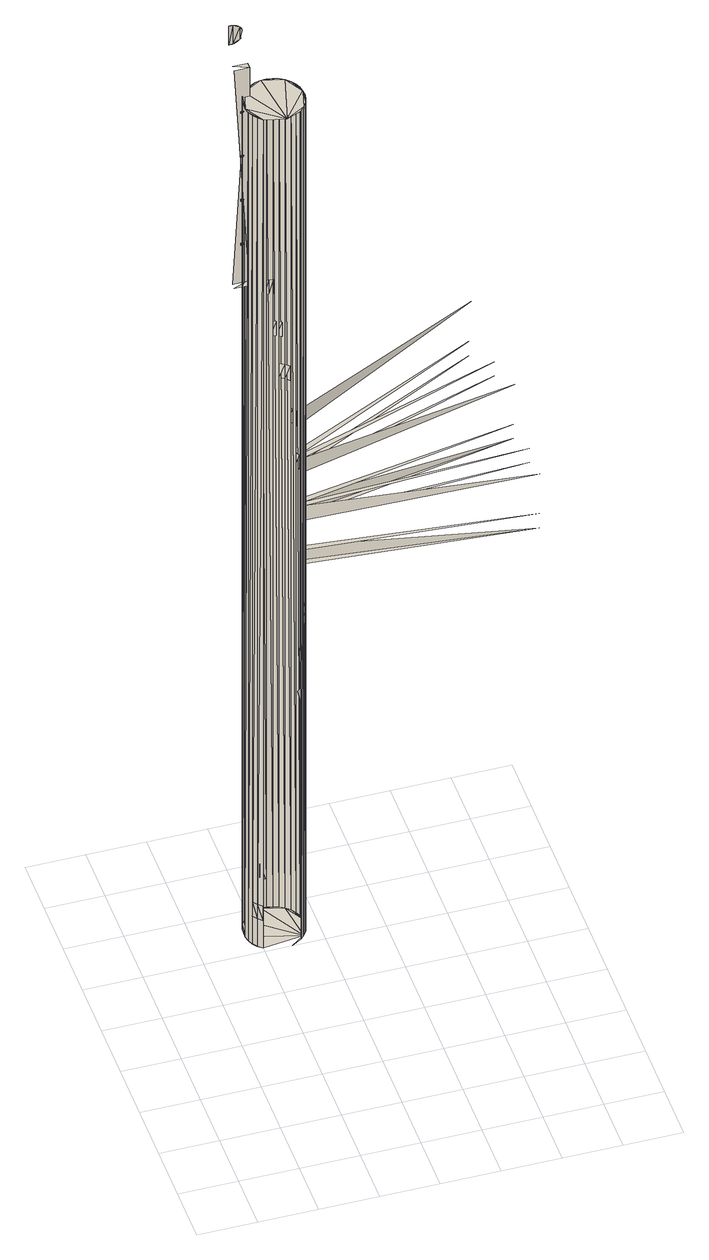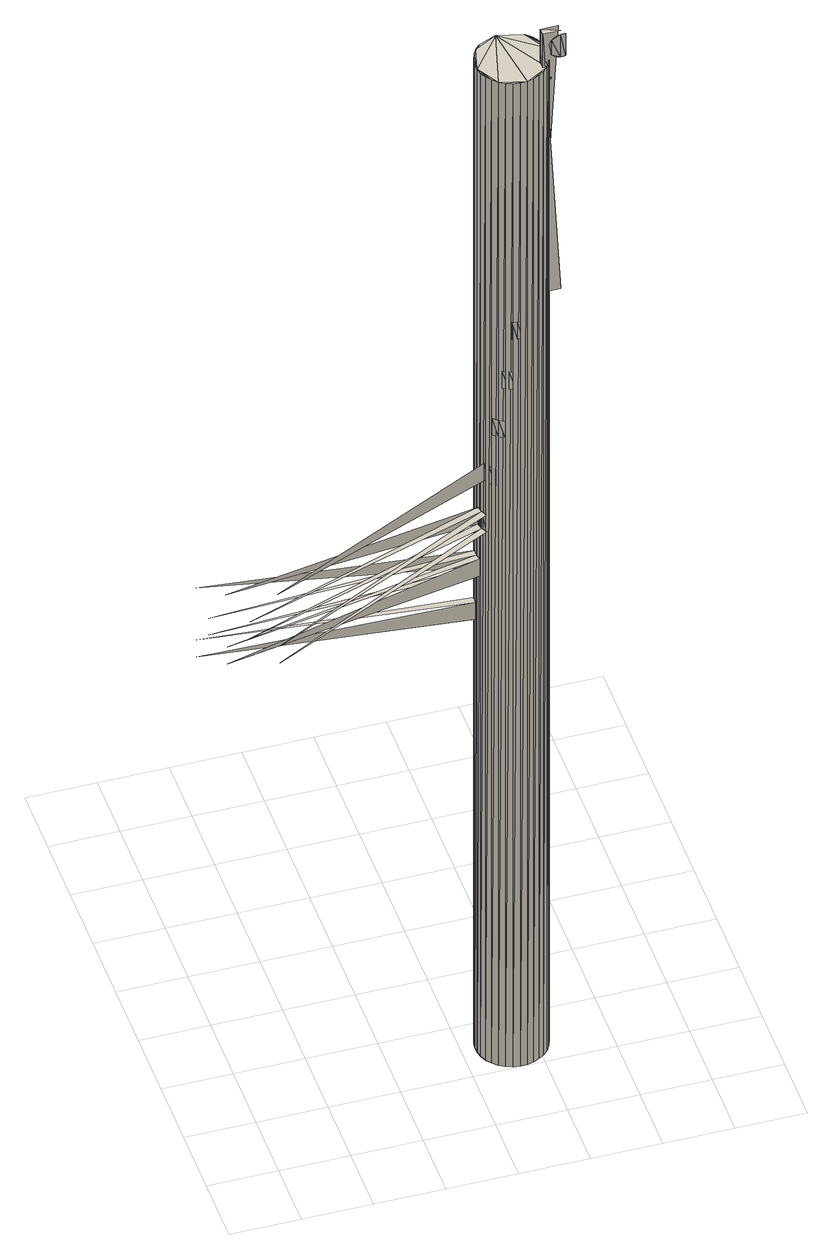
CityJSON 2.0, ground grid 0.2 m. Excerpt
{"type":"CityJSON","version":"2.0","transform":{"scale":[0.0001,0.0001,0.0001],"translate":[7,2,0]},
"CityObjects":{
"building1":{"type":"Building","attributes":{"info":{"id":14502,"type":"IfcStair","GlobalId":"38a9vdh9bF5Qg28GWyHhlr","OwnerHistory":"#12","Name":"Wendeltreppe","ObjectPlacement":"#502","Representation":"#14498","Tag":"79A67A01-C95B-4209-86-9A-74983B65305C"},"psets":{"Pset_StairCommon":{"HandicapAccessible":{"id":14532,"class":"IfcPropertySingleValue","value":false,"value_type":"IfcBoolean"},"IsExternal":{"id":14533,"class":"IfcPropertySingleValue","value":false,"value_type":"IfcBoolean"},"FireExit":{"id":14534,"class":"IfcPropertySingleValue","value":true,"value_type":"IfcBoolean"},"id":14535},"AC_Pset_Name":{"Name":{"id":14544,"class":"IfcPropertySingleValue","value":"Wendeltreppe","value_type":"IfcLabel"},"id":14545},"ArchiCADProperties":{"Komplette Element-ID":{"id":14551,"class":"IfcPropertySingleValue","value":"Wendeltreppe","value_type":"IfcLabel"},"Kompakte Element-ID":{"id":14552,"class":"IfcPropertySingleValue","value":"Wendeltreppe","value_type":"IfcLabel"},"Name des Sachmerkmal-Objekts":{"id":14553,"class":"IfcPropertySingleValue","value_type":"IfcLabel"},"Ursprungsgeschoss":{"id":14554,"class":"IfcPropertySingleValue","value":"Erdgeschoss","value_type":"IfcLabel"},"Raumname":{"id":14555,"class":"IfcPropertySingleValue","value":"Wohnen","value_type":"IfcLabel"},"Raumnummer":{"id":14556,"class":"IfcPropertySingleValue","value":"5","value_type":"IfcLabel"},"Ebene":{"id":14557,"class":"IfcPropertySingleValue","value":"Treppen","value_type":"IfcLabel"},"Typ":{"id":14558,"class":"IfcPropertySingleValue","value":"Treppen","value_type":"IfcLabel"},"Geschützt":{"id":14559,"class":"IfcPropertySingleValue","value":false,"value_type":"IfcBoolean"},"Bibliothekselement-Name":{"id":14560,"class":"IfcPropertySingleValue","value":"Treppe_FZK-Haus","value_type":"IfcLabel"},"Baustoff / Mehrschichtiger Aufbau / Profil / Schraffur":{"id":14561,"class":"IfcPropertySingleValue","value":"Holz","value_type":"IfcLabel"},"Etikettentext":{"id":14562,"class":"IfcPropertySingleValue","value_type":"IfcLabel"},"Eindeutige ID":{"id":14563,"class":"IfcPropertySingleValue","value_type":"IfcLabel"},"Verknüpfte Änderungen":{"id":14564,"class":"IfcPropertySingleValue","value_type":"IfcLabel"},"Tragende Funktion":{"id":14565,"class":"IfcPropertySingleValue","value":"Nicht definiert","value_type":"IfcLabel"},"Lage":{"id":14566,"class":"IfcPropertySingleValue","value":"Nicht definiert","value_type":"IfcLabel"},"Element-Klassifizierung":{"id":14567,"class":"IfcPropertySingleValue","value":"Treppe","value_type":"IfcLabel"},"Umbau-Status":{"id":14568,"class":"IfcPropertySingleValue","value":"Bestand","value_type":"IfcLabel"},"Anzeigen auf Umbau-Filter":{"id":14569,"class":"IfcPropertySingleValue","value":"Alle relevanten Filter","value_type":"IfcLabel"},"ARCHICAD IFC ID":{"id":14570,"class":"IfcPropertySingleValue","value":"38a9vdh9bF5Qg28GWyHhlr","value_type":"IfcLabel"},"Externe IFC ID":{"id":14571,"class":"IfcPropertySingleValue","value_type":"IfcLabel"},"Drehwinkel":{"id":14572,"class":"IfcPropertySingleValue","value":210,"value_type":"IfcPlaneAngleMeasure"},"Oberfläche":{"id":14573,"class":"IfcPropertySingleValue","value":"Allgemein","value_type":"IfcLabel"},"id":14574},"AC_Pset_Treppe_FZK-Haus":{"2D Hotspots in 3D zeigen":{"id":14602,"class":"IfcPropertySingleValue","value":true,"value_type":"IfcBoolean"},"Geschoßabhängig":{"id":14603,"class":"IfcPropertySingleValue","value":true,"value_type":"IfcBoolean"},"     Kein Bruch im Gesch. oberhalb":{"id":14604,"class":"IfcPropertySingleValue","value":true,"value_type":"IfcBoolean"},"     Strichlinien oberhalb Bruch":{"id":14605,"class":"IfcPropertySingleValue","value":true,"value_type":"IfcBoolean"},"     Linientyp unter Einsetzgeschoß":{"id":14606,"class":"IfcPropertySingleValue","value":4,"value_type":"IfcReal"},"Symbol maßstabunabhängig":{"id":14607,"class":"IfcPropertySingleValue","value":false,"value_type":"IfcBoolean"},"     Trittlinien":{"id":14608,"class":"IfcPropertySingleValue","value":false,"value_type":"IfcBoolean"},"     Pfeil":{"id":14609,"class":"IfcPropertySingleValue","value":false,"value_type":"IfcBoolean"},"     Detail":{"id":14610,"class":"IfcPropertySingleValue","value":false,"value_type":"IfcBoolean"},"Pfeil Auf/Ab":{"id":14611,"class":"IfcPropertySingleValue","value":false,"value_type":"IfcBoolean"},"Stift Kontur":{"id":14612,"class":"IfcPropertySingleValue","value_type":"IfcLabel"},"Schraffurtyp":{"id":14613,"class":"IfcPropertySingleValue","value":"Leer","value_type":"IfcLabel"},"Schraffur-Stift (gs_fill_pen)":{"id":14614,"class":"IfcPropertySingleValue","value_type":"IfcLabel"},"Schraffurhintergrund-Stift (gs_back_pen)":{"id":14615,"class":"IfcPropertySingleValue","value_type":"IfcLabel"},"2D-Detaillierungsgrad":{"id":14616,"class":"IfcPropertySingleValue","value":"Maßstababhängig","value_type":"IfcLabel"},"Einfache/mittelmässige Modifizierung bei (iScaleChangeSM)":{"id":14617,"class":"IfcPropertySingleValue","value":999,"value_type":"IfcReal"},"Einfache/mittelmässige Modifizierung bei (gs_ScaleChangeSM)":{"id":14618,"class":"IfcPropertySingleValue","value":100,"value_type":"IfcReal"},"Mittelmässige/detaillierte Modifizierung bei (iScaleChangeMD)":{"id":14619,"class":"IfcPropertySingleValue","value":999,"value_type":"IfcReal"},"Mittelmässige/detaillierte Modifizierung bei (gs_ScaleChangeMD)":{"id":14620,"class":"IfcPropertySingleValue","value":50,"value_type":"IfcReal"},"2D-Symbol Typ":{"id":14621,"class":"IfcPropertySingleValue","value":"Typ 11","value_type":"IfcLabel"},"Symbol Gruppentyp":{"id":14622,"class":"IfcPropertySingleValue","value":6,"value_type":"IfcReal"},"Stift sichtbar Struktur-Linie":{"id":14623,"class":"IfcPropertySingleValue","value_type":"IfcLabel"},"Stift unsichtbar Struktur-Linie":{"id":14624,"class":"IfcPropertySingleValue","value_type":"IfcLabel"},"Linientyp sichtbare Struktur":{"id":14625,"class":"IfcPropertySingleValue","value":1,"value_type":"IfcReal"},"Linientyp unsichtbare Struktur":{"id":14626,"class":"IfcPropertySingleValue","value":4,"value_type":"IfcReal"},"Typ Bruchsymbol":{"id":14627,"class":"IfcPropertySingleValue","value":"Gerade","value_type":"IfcLabel"},"Hintergrund Schraffur-Typ":{"id":14628,"class":"IfcPropertySingleValue","value":"Leer","value_type":"IfcLabel"},"Schraffur-Stift (gs_bgf_front_pen)":{"id":14629,"class":"IfcPropertySingleValue","value_type":"IfcLabel"},"Schraffurhintergrund-Stift (gs_bgf_back_pen)":{"id":14630,"class":"IfcPropertySingleValue","value":"Transparent","value_type":"IfcLabel"},"Schraffur über Bruchlinie":{"id":14631,"class":"IfcPropertySingleValue","value":false,"value_type":"IfcBoolean"},"Lauflinie zeigen":{"id":14632,"class":"IfcPropertySingleValue","value":true,"value_type":"IfcBoolean"},"Lauflinie über Bruch zeigen":{"id":14633,"class":"IfcPropertySingleValue","value":true,"value_type":"IfcBoolean"},"Stift Lauflinie":{"id":14634,"class":"IfcPropertySingleValue","value_type":"IfcLabel"},"Lauflinietyp (gs_walkline_type)":{"id":14635,"class":"IfcPropertySingleValue","value":1,"value_type":"IfcReal"},"Lauflinietyp über Bruchlinie":{"id":14636,"class":"IfcPropertySingleValue","value":4,"value_type":"IfcReal"},"Symbol Lauflinie-Startpunkt (gs_StartEndStyle)":{"id":14637,"class":"IfcPropertySingleValue","value":"Typ 1","value_type":"IfcLabel"},"Schraffur-Stift (0-Kein) (gs_StartEndFillPen)":{"id":14638,"class":"IfcPropertySingleValue","value":"Transparent","value_type":"IfcLabel"},"Pfeil":{"id":14639,"class":"IfcPropertySingleValue","value":"Typ 3","value_type":"IfcLabel"},"Schraffur-Stift (0-Kein) (gs_ArrowFillPen)":{"id":14640,"class":"IfcPropertySingleValue","value_type":"IfcLabel"},"Schraffur-Stift oben (0-Kein)":{"id":14641,"class":"IfcPropertySingleValue","value_type":"IfcLabel"},"Nummerierung zeigen (gs_show_numbering)":{"id":14642,"class":"IfcPropertySingleValue","value":true,"value_type":"IfcBoolean"},"Beginnt von...":{"id":14643,"class":"IfcPropertySingleValue","value":1,"value_type":"IfcReal"},"Schriftgröße (mm) (gs_numb_text_size)":{"id":14644,"class":"IfcPropertySingleValue","value":1,"value_type":"IfcReal"},"Schriftgröße (Punkt) (gs_numb_text_size_pt)":{"id":14645,"class":"IfcPropertySingleValue","value":2.83,"value_type":"IfcReal"},"Ausrichtung (gs_numb_orient)":{"id":14646,"class":"IfcPropertySingleValue","value":"Lesbar","value_type":"IfcLabel"},"Text-Stift (gs_numb_text_pen)":{"id":14647,"class":"IfcPropertySingleValue","value_type":"IfcLabel"},"Text umklappen":{"id":14648,"class":"IfcPropertySingleValue","value":"Kein","value_type":"IfcLabel"},"Unten-Text":{"id":14649,"class":"IfcPropertySingleValue","value":"Ab","value_type":"IfcLabel"},"Schriftgröße (mm) (gs_updown_text_size)":{"id":14650,"class":"IfcPropertySingleValue","value":1,"value_type":"IfcReal"},"Schriftgröße (Punkt) (gs_updown_text_size_pt)":{"id":14651,"class":"IfcPropertySingleValue","value":2.83,"value_type":"IfcReal"},"Ausrichtung (gs_updown_orient)":{"id":14652,"class":"IfcPropertySingleValue","value":"Parallel mit Lauflinie","value_type":"IfcLabel"},"Text-Stift (gs_updown_text_pen)":{"id":14653,"class":"IfcPropertySingleValue","value_type":"IfcLabel"},"Text (gs_riserun_text)":{"id":14654,"class":"IfcPropertySingleValue","value":true,"value_type":"IfcBoolean"},"Format":{"id":14655,"class":"IfcPropertySingleValue","value":"Anzahl x Auftritt x Steigung","value_type":"IfcLabel"},"Eigener Text":{"id":14656,"class":"IfcPropertySingleValue","value":"Anwendertext","value_type":"IfcLabel"},"Steigung Text":{"id":14657,"class":"IfcPropertySingleValue","value":"STG","value_type":"IfcLabel"},"Schriftgröße (mm) (gs_riserun_text_size)":{"id":14658,"class":"IfcPropertySingleValue","value":1,"value_type":"IfcReal"},"Schriftgröße (Punkt) (gs_riserun_text_size_pt)":{"id":14659,"class":"IfcPropertySingleValue","value":2.83,"value_type":"IfcReal"},"Ausrichtung (gs_riserun_orient)":{"id":14660,"class":"IfcPropertySingleValue","value":"Lesbar","value_type":"IfcLabel"},"Text-Stift (gs_riserun_text_pen)":{"id":14661,"class":"IfcPropertySingleValue","value_type":"IfcLabel"},"Übernehme Projektpräferenzen":{"id":14662,"class":"IfcPropertySingleValue","value":true,"value_type":"IfcBoolean"},"Beschreibung (gs_description)":{"id":14663,"class":"IfcPropertySingleValue","value_type":"IfcLabel"},"Schriftgröße (mm) (gs_desc_text_size)":{"id":14664,"class":"IfcPropertySingleValue","value":1,"value_type":"IfcReal"},"Schriftgröße (Punkt) (gs_desc_text_size_pt)":{"id":14665,"class":"IfcPropertySingleValue","value":2.83,"value_type":"IfcReal"},"Text-Stift (gs_desc_text_pen)":{"id":14666,"class":"IfcPropertySingleValue","value_type":"IfcLabel"},"Schrifttyp":{"id":14667,"class":"IfcPropertySingleValue","value":"Arial","value_type":"IfcLabel"},"Handlauf im Grundriss zeigen":{"id":14668,"class":"IfcPropertySingleValue","value":true,"value_type":"IfcBoolean"},"Pfosten Symbol-Typ":{"id":14669,"class":"IfcPropertySingleValue","value":"Typ 1","value_type":"IfcLabel"},"Linientyp (gs_handrail_linetype)":{"id":14670,"class":"IfcPropertySingleValue","value":1,"value_type":"IfcReal"},"Stift Linie (gs_handrail_pen)":{"id":14671,"class":"IfcPropertySingleValue","value_type":"IfcLabel"},"Linientyp Pfosten":{"id":14672,"class":"IfcPropertySingleValue","value":1,"value_type":"IfcReal"},"Stift Pfosten":{"id":14673,"class":"IfcPropertySingleValue","value_type":"IfcLabel"},"Handlauf-Achsenlinie zeigen":{"id":14674,"class":"IfcPropertySingleValue","value":true,"value_type":"IfcBoolean"},"Linientyp (gs_rail_axis_linetype)":{"id":14675,"class":"IfcPropertySingleValue","value":1,"value_type":"IfcReal"},"Stift Linie (gs_rail_axis_pen)":{"id":14676,"class":"IfcPropertySingleValue","value_type":"IfcLabel"},"Wangen im Grundriss zeigen":{"id":14677,"class":"IfcPropertySingleValue","value":true,"value_type":"IfcBoolean"},"Plattenlinie":{"id":14678,"class":"IfcPropertySingleValue","value":1,"value_type":"IfcReal"},"Stift Platten":{"id":14679,"class":"IfcPropertySingleValue","value_type":"IfcLabel"},"Geschossabhängig":{"id":14680,"class":"IfcPropertySingleValue","value":true,"value_type":"IfcBoolean"},"Linientyp unter Ursprungsgeschoss":{"id":14681,"class":"IfcPropertySingleValue","value":4,"value_type":"IfcReal"},"Bruchlinie":{"id":14682,"class":"IfcPropertySingleValue","value":true,"value_type":"IfcBoolean"},"2D-unter Bruchsymbol zeigen":{"id":14683,"class":"IfcPropertySingleValue","value":true,"value_type":"IfcBoolean"},"2D-über Bruchsymbol zeigen":{"id":14684,"class":"IfcPropertySingleValue","value":true,"value_type":"IfcBoolean"},"Stufen zeigen":{"id":14685,"class":"IfcPropertySingleValue","value":true,"value_type":"IfcBoolean"},"Linientyp (gs_story_line_type)":{"id":14686,"class":"IfcPropertySingleValue","value":1,"value_type":"IfcReal"},"Stift Linie (gs_story_line_pen)":{"id":14687,"class":"IfcPropertySingleValue","value_type":"IfcLabel"},"Lauflinietyp (gs_story_walkline_type)":{"id":14688,"class":"IfcPropertySingleValue","value":1,"value_type":"IfcReal"},"Nummerierung zeigen (gs_story_shownum)":{"id":14689,"class":"IfcPropertySingleValue","value":true,"value_type":"IfcBoolean"},"3D Verdeckte Kanten und Drahtmodell Kontur (gs_structure_3dhidden_pen)":{"id":14690,"class":"IfcPropertySingleValue","value_type":"IfcLabel"},"Oben Oberflächenmaterial (gs_up_mat)":{"id":14691,"class":"IfcPropertySingleValue","value":"Anstrich","value_type":"IfcLabel"},"Oben Oberflächenmaterial (gs_up_mat_temp)":{"id":14692,"class":"IfcPropertySingleValue","value":"Anstrich","value_type":"IfcLabel"},"Unten Oberflächenmaterial (gs_bot_mat)":{"id":14693,"class":"IfcPropertySingleValue","value":"Anstrich","value_type":"IfcLabel"},"Unten Oberflächenmaterial (gs_bot_mat_temp)":{"id":14694,"class":"IfcPropertySingleValue","value":"Anstrich","value_type":"IfcLabel"},"Seite Oberflächenmaterial (gs_side_mat)":{"id":14695,"class":"IfcPropertySingleValue","value":"Anstrich","value_type":"IfcLabel"},"Seite Oberflächenmaterial (gs_side_mat_temp)":{"id":14696,"class":"IfcPropertySingleValue","value":"Anstrich","value_type":"IfcLabel"},"Setzstufe Oberflächenmaterial (gs_raiser_mat)":{"id":14697,"class":"IfcPropertySingleValue","value":"Anstrich","value_type":"IfcLabel"},"Setzstufe Oberflächenmaterial (gs_raiser_mat_temp)":{"id":14698,"class":"IfcPropertySingleValue","value":"Anstrich","value_type":"IfcLabel"},"Gleiche Oberflächenmaterialien (gs_link_mat)":{"id":14699,"class":"IfcPropertySingleValue","value":false,"value_type":"IfcBoolean"},"Schnitt-Schraffur (gs_sectfill_type)":{"id":14700,"class":"IfcPropertySingleValue","value":"IWF01-24,0-001","value_type":"IfcLabel"},"Schnittschraffur-Stift (gs_sectfill_pen)":{"id":14701,"class":"IfcPropertySingleValue","value_type":"IfcLabel"},"Schnittschraffurhintergrund-Stift (gs_sectfill_back_pen)":{"id":14702,"class":"IfcPropertySingleValue","value_type":"IfcLabel"},"3D Verdeckte Kanten und Drahtmodell Kontur (gs_tread_3dhidden_pen)":{"id":14703,"class":"IfcPropertySingleValue","value_type":"IfcLabel"},"Oben Oberflächenmaterial (gs_tr_up_mat)":{"id":14704,"class":"IfcPropertySingleValue","value":"Kiefer, glänzend","value_type":"IfcLabel"},"Oben Oberflächenmaterial (gs_tr_up_mat_temp)":{"id":14705,"class":"IfcPropertySingleValue","value":"Kiefer, glänzend","value_type":"IfcLabel"},"Front Oberflächenmaterial (gs_tr_front_mat)":{"id":14706,"class":"IfcPropertySingleValue","value":"Kiefer, glänzend","value_type":"IfcLabel"},"Front Oberflächenmaterial (gs_tr_front_mat_temp)":{"id":14707,"class":"IfcPropertySingleValue","value":"Kiefer, glänzend","value_type":"IfcLabel"},"Setzstufe Oberflächenmaterial (gs_tr_riser_mat)":{"id":14708,"class":"IfcPropertySingleValue","value":"Kiefer, glänzend","value_type":"IfcLabel"},"Setzstufe Oberflächenmaterial (gs_tr_riser_mat_temp)":{"id":14709,"class":"IfcPropertySingleValue","value":"Kiefer, glänzend","value_type":"IfcLabel"},"Gleiche Oberflächenmaterialien (gs_link_tr_mat)":{"id":14710,"class":"IfcPropertySingleValue","value":false,"value_type":"IfcBoolean"},"Schnitt-Schraffur (gs_tr_sectfill_type)":{"id":14711,"class":"IfcPropertySingleValue","value":"IWF01-24,0-001","value_type":"IfcLabel"},"Schnittschraffur-Stift (gs_tr_sectfill_pen)":{"id":14712,"class":"IfcPropertySingleValue","value_type":"IfcLabel"},"Schnittschraffurhintergrund-Stift (gs_tr_sectfill_back_pen)":{"id":14713,"class":"IfcPropertySingleValue","value_type":"IfcLabel"},"Strukturtyp":{"id":14714,"class":"IfcPropertySingleValue","value":1,"value_type":"IfcReal"},"Tragende Dicke":{"id":14715,"class":"IfcPropertySingleValue","value":0.1,"value_type":"IfcReal"},"Preis":{"id":14716,"class":"IfcPropertySingleValue","value":0,"value_type":"IfcReal"},"Hersteller":{"id":14717,"class":"IfcPropertySingleValue","value_type":"IfcLabel"},"Anmerkung":{"id":14718,"class":"IfcPropertySingleValue","value_type":"IfcLabel"},"Lage":{"id":14719,"class":"IfcPropertySingleValue","value_type":"IfcLabel"},"Accessoires":{"id":14720,"class":"IfcPropertySingleValue","value_type":"IfcLabel"},"Mindestschallschutz (gs_list_soundinsul)":{"id":14721,"class":"IfcPropertySingleValue","value_type":"IfcLabel"},"Gruppe (FM_Type)":{"id":14722,"class":"IfcPropertySingleValue","value":"Andere","value_type":"IfcLabel"},"Gruppe (iFMType)":{"id":14723,"class":"IfcPropertySingleValue","value":25,"value_type":"IfcReal"},"Inventarnummer":{"id":14724,"class":"IfcPropertySingleValue","value_type":"IfcLabel"},"Seriennummer":{"id":14725,"class":"IfcPropertySingleValue","value_type":"IfcLabel"},"Herstellungsjahr":{"id":14726,"class":"IfcPropertySingleValue","value_type":"IfcLabel"},"Gewicht":{"id":14727,"class":"IfcPropertySingleValue","value":0,"value_type":"IfcReal"},"Gewichteinheit":{"id":14728,"class":"IfcPropertySingleValue","value":"kg","value_type":"IfcLabel"},"Anzahl Geschosse":{"id":14729,"class":"IfcPropertySingleValue","value":0,"value_type":"IfcReal"},"Anzahl Zwischenpodeste":{"id":14730,"class":"IfcPropertySingleValue","value":0,"value_type":"IfcReal"},"Niveauhöhe":{"id":14731,"class":"IfcPropertySingleValue","value":0,"value_type":"IfcReal"},"Lichtraum":{"id":14732,"class":"IfcPropertySingleValue","value":0,"value_type":"IfcReal"},"Tragende Konstruktion":{"id":14733,"class":"IfcPropertySingleValue","value_type":"IfcLabel"},"Tragekapazität":{"id":14734,"class":"IfcPropertySingleValue","value":0,"value_type":"IfcReal"},"Rauchfreies Treppenhaus":{"id":14735,"class":"IfcPropertySingleValue","value":false,"value_type":"IfcBoolean"},"Stufenlänge":{"id":14736,"class":"IfcPropertySingleValue","value":0,"value_type":"IfcReal"},"Material Treppenstufe":{"id":14737,"class":"IfcPropertySingleValue","value_type":"IfcLabel"},"Material Geländer":{"id":14738,"class":"IfcPropertySingleValue","value_type":"IfcLabel"},"Material Griff":{"id":14739,"class":"IfcPropertySingleValue","value_type":"IfcLabel"},"Frei definierbar 1":{"id":14740,"class":"IfcPropertySingleValue","value_type":"IfcLabel"},"Frei definierbar 2":{"id":14741,"class":"IfcPropertySingleValue","value_type":"IfcLabel"},"Frei definierbar 3":{"id":14742,"class":"IfcPropertySingleValue","value_type":"IfcLabel"},"Frei definierbar 4":{"id":14743,"class":"IfcPropertySingleValue","value_type":"IfcLabel"},"Frei definierbar 5":{"id":14744,"class":"IfcPropertySingleValue","value_type":"IfcLabel"},"Anzahl Auftritt":{"id":14745,"class":"IfcPropertySingleValue","value_type":"IfcLabel"},"Steigungsverhältnis":{"id":14746,"class":"IfcPropertySingleValue","value_type":"IfcLabel"},"Personenanzahl":{"id":14747,"class":"IfcPropertySingleValue","value_type":"IfcLabel"},"Nutzbare lichte Breite Wert":{"id":14748,"class":"IfcPropertySingleValue","value_type":"IfcLabel"},"Nutzbare lichte Breite":{"id":14749,"class":"IfcPropertySingleValue","value_type":"IfcLabel"},"Höhe von Wert":{"id":14750,"class":"IfcPropertySingleValue","value_type":"IfcLabel"},"Höhe von":{"id":14751,"class":"IfcPropertySingleValue","value_type":"IfcLabel"},"Höhe bis Wert":{"id":14752,"class":"IfcPropertySingleValue","value_type":"IfcLabel"},"Höhe bis":{"id":14753,"class":"IfcPropertySingleValue","value_type":"IfcLabel"},"Konstruktion (gs_onorm_construction)":{"id":14754,"class":"IfcPropertySingleValue","value_type":"IfcLabel"},"Mindestschallschutz (gs_onorm_soundinsul)":{"id":14755,"class":"IfcPropertySingleValue","value_type":"IfcLabel"},"Material 1":{"id":14756,"class":"IfcPropertySingleValue","value_type":"IfcLabel"},"Belag 1 Wert":{"id":14757,"class":"IfcPropertySingleValue","value_type":"IfcLabel"},"Belag 1":{"id":14758,"class":"IfcPropertySingleValue","value_type":"IfcLabel"},"Zusatzinformation 1":{"id":14759,"class":"IfcPropertySingleValue","value_type":"IfcLabel"},"Zusatzinformation 2":{"id":14760,"class":"IfcPropertySingleValue","value_type":"IfcLabel"},"AKS-Nummer":{"id":14761,"class":"IfcPropertySingleValue","value_type":"IfcLabel"},"Produkt":{"id":14762,"class":"IfcPropertySingleValue","value_type":"IfcLabel"},"Sammlung der Spezifikations-ID":{"id":14763,"class":"IfcPropertySingleValue","value_type":"IfcLabel"},"Beschreibung (gs_onorm_description)":{"id":14764,"class":"IfcPropertySingleValue","value_type":"IfcLabel"},"Anzahl":{"id":14765,"class":"IfcPropertySingleValue","value_type":"IfcLabel"},"ID-Nummer":{"id":14766,"class":"IfcPropertySingleValue","value_type":"IfcLabel"},"Datum Aufnahme":{"id":14767,"class":"IfcPropertySingleValue","value_type":"IfcLabel"},"Datum Änderung":{"id":14768,"class":"IfcPropertySingleValue","value_type":"IfcLabel"},"Zu Raum ID":{"id":14769,"class":"IfcPropertySingleValue","value_type":"IfcLabel"},"Konstruktion (ifc_StairType)":{"id":14770,"class":"IfcPropertySingleValue","value":0,"value_type":"IfcReal"},"Anzahl der Steigungen":{"id":14771,"class":"IfcPropertySingleValue","value":0,"value_type":"IfcReal"},"Anzahl der Auftritte":{"id":14772,"class":"IfcPropertySingleValue","value":0,"value_type":"IfcReal"},"id":14773},"ArchiCADQuantities":{"Höhenangabe zum Projekt-Nullpunkt":{"id":14949,"class":"IfcQuantityLength","value":0},"Höhe zu Geschoss":{"id":14950,"class":"IfcQuantityLength","value":0},"Oberflächenbereich":{"id":14951,"class":"IfcQuantityArea","value":7.69},"Netto-Volumen":{"id":14952,"class":"IfcQuantityVolume","value":0.208},"Fläche":{"id":14953,"class":"IfcQuantityArea","value":1},"Höhe (Z Größe)":{"id":14954,"class":"IfcQuantityLength","value":2},"Länge (A)":{"id":14955,"class":"IfcQuantityLength","value":1},"Volumen":{"id":14956,"class":"IfcQuantityVolume","value":0.208},"Breite (B)":{"id":14957,"class":"IfcQuantityLength","value":1},"id":14958},"AC_Equantity_Treppe_FZK-Haus":{"Höhe":{"id":14963,"class":"IfcQuantityLength","value":2},"Untere Ebene":{"id":14964,"class":"IfcQuantityLength","value":1},"Obere Ebene":{"id":14965,"class":"IfcQuantityLength","value":0},"Symbolgröße":{"id":14966,"class":"IfcQuantityLength","value":0.1},"- (gs_ArrowWidth)":{"id":14967,"class":"IfcQuantityLength","value":0.4},"- (gs_BegSymbWidth)":{"id":14968,"class":"IfcQuantityLength","value":0.2},"Steigungshöhe":{"id":14969,"class":"IfcQuantityLength","value":0},"Stufenlänge":{"id":14970,"class":"IfcQuantityLength","value":0},"id":14971}}},"geometry":[{"type":"MultiSurface","lod":"2","boundaries":[[[0,1,2]],[[3,0,2]],[[3,2,4]],[[5,0,3]],[[6,4,2]],[[7,8,9]],[[5,3,4]],[[7,10,8]],[[11,2,1]],[[12,13,0]],[[5,4,6]],[[11,6,2]],[[12,0,5]],[[10,14,8]],[[12,5,6]],[[1,15,16]],[[13,17,18]],[[10,19,14]],[[12,6,11]],[[20,21,22]],[[16,15,18]],[[16,18,17]],[[13,23,17]],[[1,16,24]],[[24,16,17]],[[25,13,12]],[[24,17,23]],[[25,23,13]],[[26,24,23]],[[26,23,27]],[[28,11,1]],[[29,26,27]],[[23,30,27]],[[28,1,24]],[[29,27,31]],[[32,24,26]],[[33,26,29]],[[27,30,31]],[[25,34,23]],[[33,29,31]],[[23,34,30]],[[33,31,30]],[[32,26,33]],[[32,33,30]],[[28,24,32]],[[32,30,34]],[[35,32,34]],[[25,36,34]],[[25,37,38]],[[35,34,39]],[[40,41,42]],[[43,32,35]],[[34,44,39]],[[28,45,46]],[[47,48,49]],[[40,50,41]],[[51,52,53]],[[43,35,39]],[[51,53,54]],[[55,32,43]],[[34,56,44]],[[50,57,41]],[[43,39,44]],[[25,38,58]],[[45,38,37]],[[50,59,57]],[[60,61,62]],[[28,32,63]],[[45,28,38]],[[25,58,36]],[[63,32,55]],[[36,56,34]],[[64,51,54]],[[60,62,65]],[[44,55,43]],[[64,54,66]],[[67,68,69]],[[44,56,55]],[[28,70,38]],[[71,60,65]],[[67,69,72]],[[28,73,70]],[[71,65,74]],[[75,76,77]],[[56,63,55]],[[78,67,72]],[[75,77,79]],[[56,36,63]],[[73,28,80]],[[38,70,58]],[[73,81,70]],[[28,63,80]],[[78,72,82]],[[73,83,81]],[[84,85,86]],[[87,75,79]],[[36,88,63]],[[84,86,89]],[[83,73,80]],[[70,81,58]],[[87,79,90]],[[36,91,88]],[[92,81,83]],[[93,94,95]],[[80,63,88]],[[58,91,36]],[[89,96,84]],[[92,83,97]],[[93,95,98]],[[83,80,97]],[[81,92,58]],[[91,99,88]],[[89,100,96]],[[101,102,103]],[[91,104,99]],[[58,92,97]],[[105,93,98]],[[101,106,102]],[[107,88,99]],[[108,104,91]],[[80,88,107]],[[58,108,91]],[[58,97,80]],[[105,98,109]],[[110,111,112]],[[104,107,99]],[[106,113,102]],[[110,112,114]],[[104,108,107]],[[108,58,80]],[[106,115,113]],[[116,114,117]],[[108,80,107]],[[116,110,114]],[[103,118,101]],[[119,84,96]],[[89,120,100]],[[119,96,100]],[[121,103,102]],[[101,122,106]],[[123,114,112]],[[110,124,111]],[[109,125,105]],[[117,126,116]],[[127,102,113]],[[106,128,115]],[[127,113,115]],[[129,117,114]],[[116,130,110]]]}]},
"building2":{"type":"Building","attributes":{"info":{"id":49831,"type":"IfcRailing","GlobalId":"0o5vgCKyTBzO5$QJcI2YDP","OwnerHistory":"#12","ObjectPlacement":"#40768","Representation":"#49827","Tag":"00000000-0000-0000-00-00-000000000000","PredefinedType":"HANDRAIL"},"psets":{"AC_Pset_Name":{"Name":{"id":49836,"class":"IfcPropertySingleValue","value_type":"IfcLabel"},"id":49837},"ArchiCADProperties":{"Komplette Element-ID":{"id":49844,"class":"IfcPropertySingleValue","value":"Gelaender-1","value_type":"IfcLabel"},"Kompakte Element-ID":{"id":49845,"class":"IfcPropertySingleValue","value":"Gelaender-1","value_type":"IfcLabel"},"Name des Sachmerkmal-Objekts":{"id":49846,"class":"IfcPropertySingleValue","value_type":"IfcLabel"},"Ursprungsgeschoss":{"id":49847,"class":"IfcPropertySingleValue","value":"Dachgeschoss","value_type":"IfcLabel"},"Raumname":{"id":49848,"class":"IfcPropertySingleValue","value":"Galerie","value_type":"IfcLabel"},"Raumnummer":{"id":49849,"class":"IfcPropertySingleValue","value":"7","value_type":"IfcLabel"},"Ebene":{"id":49850,"class":"IfcPropertySingleValue","value":"Gelaender","value_type":"IfcLabel"},"Typ":{"id":49851,"class":"IfcPropertySingleValue","value":"Objekt","value_type":"IfcLabel"},"Geschützt":{"id":49852,"class":"IfcPropertySingleValue","value":false,"value_type":"IfcBoolean"},"Bibliothekselement-Name":{"id":49853,"class":"IfcPropertySingleValue","value":"Geländer_horizontal 13","value_type":"IfcLabel"},"Baustoff / Mehrschichtiger Aufbau / Profil / Schraffur":{"id":49854,"class":"IfcPropertySingleValue","value":"Solid","value_type":"IfcLabel"},"Etikettentext":{"id":49855,"class":"IfcPropertySingleValue","value_type":"IfcLabel"},"Eindeutige ID":{"id":49856,"class":"IfcPropertySingleValue","value_type":"IfcLabel"},"Verknüpfte Änderungen":{"id":49857,"class":"IfcPropertySingleValue","value_type":"IfcLabel"},"Tragende Funktion":{"id":49858,"class":"IfcPropertySingleValue","value":"Nicht definiert","value_type":"IfcLabel"},"Lage":{"id":49859,"class":"IfcPropertySingleValue","value":"Nicht definiert","value_type":"IfcLabel"},"Element-Klassifizierung":{"id":49860,"class":"IfcPropertySingleValue","value":"Geländer","value_type":"IfcLabel"},"Umbau-Status":{"id":49861,"class":"IfcPropertySingleValue","value":"Bestand","value_type":"IfcLabel"},"Anzeigen auf Umbau-Filter":{"id":49862,"class":"IfcPropertySingleValue","value":"Alle relevanten Filter","value_type":"IfcLabel"},"ARCHICAD IFC ID":{"id":49863,"class":"IfcPropertySingleValue","value":"0o5vgCKyTBzO5$QJcI2YDP","value_type":"IfcLabel"},"Externe IFC ID":{"id":49864,"class":"IfcPropertySingleValue","value_type":"IfcLabel"},"Drehwinkel":{"id":49865,"class":"IfcPropertySingleValue","value":270,"value_type":"IfcPlaneAngleMeasure"},"Oberfläche":{"id":49866,"class":"IfcPropertySingleValue","value":"Allgemein","value_type":"IfcLabel"},"id":49867},"AC_Pset_Geländer_horizontal_13":{"3D":{"id":49895,"class":"IfcPropertySingleValue","value":"Detailiert","value_type":"IfcLabel"},"Anzahl_Rohre":{"id":49896,"class":"IfcPropertySingleValue","value":4,"value_type":"IfcReal"},"Position":{"id":49897,"class":"IfcPropertySingleValue","value":"Zwischen Pfosten","value_type":"IfcLabel"},"Anzahl_Pfosten":{"id":49898,"class":"IfcPropertySingleValue","value":3,"value_type":"IfcReal"},"Auflösung":{"id":49899,"class":"IfcPropertySingleValue","value":36,"value_type":"IfcReal"},"Schattenwurf":{"id":49900,"class":"IfcPropertySingleValue","value":true,"value_type":"IfcBoolean"},"Show 2D Hotspots in 3D":{"id":49901,"class":"IfcPropertySingleValue","value":true,"value_type":"IfcBoolean"},"Stift Kontur":{"id":49902,"class":"IfcPropertySingleValue","value_type":"IfcLabel"},"Ausfüllmuster":{"id":49903,"class":"IfcPropertySingleValue","value":"Leer","value_type":"IfcLabel"},"Stift Schraffur":{"id":49904,"class":"IfcPropertySingleValue","value_type":"IfcLabel"},"Stift Hintergrundschraffur":{"id":49905,"class":"IfcPropertySingleValue","value_type":"IfcLabel"},"Handlauf (hamat)":{"id":49906,"class":"IfcPropertySingleValue","value":"Zink","value_type":"IfcLabel"},"Rohre (bamat)":{"id":49907,"class":"IfcPropertySingleValue","value":"Zink","value_type":"IfcLabel"},"Pfosten (pomat)":{"id":49908,"class":"IfcPropertySingleValue","value":"Zink","value_type":"IfcLabel"},"Preis":{"id":49909,"class":"IfcPropertySingleValue","value":0,"value_type":"IfcReal"},"Hersteller":{"id":49910,"class":"IfcPropertySingleValue","value_type":"IfcLabel"},"Anmerkung":{"id":49911,"class":"IfcPropertySingleValue","value_type":"IfcLabel"},"Lage":{"id":49912,"class":"IfcPropertySingleValue","value_type":"IfcLabel"},"Accessoires":{"id":49913,"class":"IfcPropertySingleValue","value_type":"IfcLabel"},"Gruppe (FM_Type)":{"id":49914,"class":"IfcPropertySingleValue","value":"Andere","value_type":"IfcLabel"},"Gruppe (iFMType)":{"id":49915,"class":"IfcPropertySingleValue","value":25,"value_type":"IfcReal"},"Inventarnummer":{"id":49916,"class":"IfcPropertySingleValue","value_type":"IfcLabel"},"Seriennummer":{"id":49917,"class":"IfcPropertySingleValue","value_type":"IfcLabel"},"Herstellungsjahr":{"id":49918,"class":"IfcPropertySingleValue","value_type":"IfcLabel"},"Gewicht":{"id":49919,"class":"IfcPropertySingleValue","value":0,"value_type":"IfcReal"},"Gewichteinheit":{"id":49920,"class":"IfcPropertySingleValue","value":"kg","value_type":"IfcLabel"},"Frei definierbar 1":{"id":49921,"class":"IfcPropertySingleValue","value_type":"IfcLabel"},"Frei definierbar 2":{"id":49922,"class":"IfcPropertySingleValue","value_type":"IfcLabel"},"Frei definierbar 3":{"id":49923,"class":"IfcPropertySingleValue","value_type":"IfcLabel"},"Frei definierbar 4":{"id":49924,"class":"IfcPropertySingleValue","value_type":"IfcLabel"},"Frei definierbar 5":{"id":49925,"class":"IfcPropertySingleValue","value_type":"IfcLabel"},"id":49926},"ArchiCADQuantities":{"Höhenangabe zum Projekt-Nullpunkt":{"id":49962,"class":"IfcQuantityLength","value":2.7},"Höhe zu Geschoss":{"id":49963,"class":"IfcQuantityLength","value":0},"Oberflächenbereich":{"id":49964,"class":"IfcQuantityArea","value":1.12},"Netto-Volumen":{"id":49965,"class":"IfcQuantityVolume","value":0.0134},"Fläche":{"id":49966,"class":"IfcQuantityArea","value":2},"Höhe (Z Größe)":{"id":49967,"class":"IfcQuantityLength","value":1},"Länge (A)":{"id":49968,"class":"IfcQuantityLength","value":2},"Volumen":{"id":49969,"class":"IfcQuantityVolume","value":0.0134},"Breite (B)":{"id":49970,"class":"IfcQuantityLength","value":1},"id":49971},"AC_Equantity_Geländer_horizontal_13":{"Height":{"id":49976,"class":"IfcQuantityLength","value":1},"Höhenunterschied":{"id":49977,"class":"IfcQuantityLength","value":0},"Durchmesser_Handlauf":{"id":49978,"class":"IfcQuantityLength","value":0.08},"Auskragung_Handlauf":{"id":49979,"class":"IfcQuantityLength","value":0.1},"Durchmesser_Rohre":{"id":49980,"class":"IfcQuantityLength","value":0.01},"Pfostenbreite":{"id":49981,"class":"IfcQuantityLength","value":0.02},"Pfostentiefe":{"id":49982,"class":"IfcQuantityLength","value":0.05},"Untere Ebene":{"id":49983,"class":"IfcQuantityLength","value":1},"Obere Ebene":{"id":49984,"class":"IfcQuantityLength","value":0},"id":49985}}},"geometry":[{"type":"MultiSurface","lod":"2","boundaries":[[[131,132,133]],[[134,132,135]],[[134,136,137]],[[138,139,140]],[[141,139,142]],[[141,143,144]],[[145,146,147]],[[148,146,149]],[[148,150,151]],[[152,153,154]],[[155,153,156]],[[155,157,158]],[[132,159,160]],[[161,134,162]],[[139,163,164]],[[165,141,166]],[[146,167,168]],[[169,148,170]],[[153,171,172]],[[173,155,174]],[[160,159,175]],[[161,162,176]],[[164,163,177]],[[165,166,178]],[[168,167,179]],[[169,170,180]],[[172,171,181]],[[173,174,182]],[[175,159,183]],[[161,176,184]],[[177,163,185]],[[165,178,186]],[[179,167,187]],[[169,180,188]],[[181,171,189]],[[173,182,190]],[[132,191,159]],[[192,134,161]],[[139,193,163]],[[194,141,165]],[[146,195,167]],[[196,148,169]],[[153,197,171]],[[198,155,173]],[[199,132,134]],[[200,139,141]],[[201,146,148]],[[202,153,155]],[[159,191,203]],[[192,161,204]],[[163,193,205]],[[194,165,206]],[[167,195,207]],[[196,169,208]],[[171,197,209]],[[198,173,210]],[[203,191,211]],[[132,212,191]],[[192,204,213]],[[199,134,192]],[[205,193,214]],[[139,215,193]],[[194,206,216]],[[200,141,194]],[[207,195,217]],[[146,218,195]],[[196,208,219]],[[201,148,196]],[[209,197,220]],[[153,221,197]],[[198,210,222]],[[202,155,198]],[[199,212,132]],[[200,215,139]],[[201,218,146]],[[202,221,153]],[[191,212,223]],[[199,192,224]],[[193,215,225]],[[200,194,226]],[[195,218,227]],[[201,196,228]],[[197,221,229]],[[202,198,230]],[[231,232,233]],[[234,235,236]],[[237,238,239]],[[240,241,242]],[[243,244,245]],[[246,247,248]],[[249,250,251]],[[252,253,254]],[[233,232,255]],[[234,256,235]],[[239,238,257]],[[240,258,241]],[[245,244,259]],[[246,260,247]],[[251,250,261]],[[252,262,253]],[[199,263,212]],[[200,264,215]],[[201,265,218]],[[202,266,221]],[[212,263,231]],[[236,267,199]],[[215,264,237]],[[242,268,200]],[[218,265,243]],[[248,269,201]],[[221,266,249]],[[254,270,202]],[[236,235,271]],[[242,241,272]],[[248,247,273]],[[254,253,274]],[[231,275,232]],[[237,276,238]],[[243,277,244]],[[249,278,250]],[[231,263,275]],[[236,271,267]],[[237,264,276]],[[242,272,268]],[[243,265,277]],[[248,273,269]],[[249,266,278]],[[254,274,270]],[[199,267,263]],[[200,268,264]],[[201,269,265]],[[202,270,266]],[[275,263,279]],[[271,280,267]],[[276,264,281]],[[272,282,268]],[[277,265,283]],[[273,284,269]],[[278,266,285]],[[274,286,270]],[[279,263,287]],[[280,288,267]],[[281,264,289]],[[282,290,268]],[[283,265,291]],[[284,292,269]],[[285,266,293]],[[286,294,270]],[[267,295,296]],[[268,297,298]],[[269,299,300]],[[270,301,302]],[[263,303,304]],[[264,305,306]],[[265,307,308]],[[266,309,310]],[[304,303,311]],[[295,312,296]],[[306,305,313]],[[297,314,298]],[[308,307,315]],[[299,316,300]],[[310,309,317]],[[301,318,302]],[[263,319,303]],[[267,296,320]],[[264,321,305]],[[268,298,322]],[[265,323,307]],[[269,300,324]],[[266,325,309]],[[270,302,326]],[[263,327,319]],[[267,320,328]],[[264,329,321]],[[268,322,330]],[[265,331,323]],[[269,324,332]],[[266,333,325]],[[270,326,334]],[[263,335,327]],[[267,328,336]],[[267,337,263]],[[264,338,329]],[[268,330,339]],[[268,340,264]],[[265,341,331]],[[269,332,342]],[[269,343,265]],[[266,344,333]],[[270,334,345]],[[270,346,266]],[[319,327,347]],[[320,348,328]],[[321,329,349]],[[322,350,330]],[[323,331,351]],[[324,352,332]],[[325,333,353]],[[326,354,334]],[[327,335,355]],[[328,356,336]],[[329,338,357]],[[330,358,339]],[[331,341,359]],[[332,360,342]],[[333,344,361]],[[334,362,345]],[[263,337,335]],[[267,336,363]],[[264,340,338]],[[268,339,364]],[[265,343,341]],[[269,342,365]],[[266,346,344]],[[270,345,366]],[[335,367,368]],[[336,369,370]],[[338,371,372]],[[339,373,374]],[[341,375,376]],[[342,377,378]],[[344,379,380]],[[345,381,382]],[[267,363,337]],[[268,364,340]],[[269,365,343]],[[270,366,346]],[[335,337,367]],[[336,370,363]],[[338,340,371]],[[339,374,364]],[[341,343,375]],[[342,378,365]],[[344,346,379]],[[345,382,366]],[[367,337,383]],[[371,340,384]],[[375,343,385]],[[379,346,386]],[[370,387,363]],[[374,388,364]],[[378,389,365]],[[382,390,366]],[[387,391,392]],[[388,393,394]],[[389,395,396]],[[390,397,398]],[[383,399,400]],[[384,401,402]],[[385,403,404]],[[386,405,406]],[[383,337,399]],[[387,392,363]],[[384,340,401]],[[388,394,364]],[[385,343,403]],[[389,396,365]],[[386,346,405]],[[390,398,366]],[[337,407,408]],[[363,409,410]],[[340,411,412]],[[364,413,414]],[[343,415,416]],[[365,417,418]],[[346,419,420]],[[366,421,422]],[[337,423,407]],[[363,410,424]],[[340,425,411]],[[364,414,426]],[[343,427,415]],[[365,418,428]],[[346,429,419]],[[366,422,430]],[[363,431,337]],[[364,432,340]],[[365,433,343]],[[366,434,346]],[[337,435,423]],[[363,424,436]],[[340,437,425]],[[364,426,438]],[[343,439,427]],[[365,428,440]],[[346,441,429]],[[366,430,442]],[[423,435,443]],[[424,444,436]],[[425,437,445]],[[426,446,438]],[[427,439,447]],[[428,448,440]],[[429,441,449]],[[430,450,442]],[[337,431,435]],[[363,436,451]],[[340,432,437]],[[364,438,452]],[[343,433,439]],[[365,440,453]],[[346,434,441]],[[366,442,454]],[[443,455,456]],[[444,457,458]],[[445,459,460]],[[446,461,462]],[[447,463,464]],[[448,465,466]],[[449,467,468]],[[450,469,470]],[[363,451,431]],[[364,452,432]],[[365,453,433]],[[366,454,434]],[[443,435,455]],[[445,437,459]],[[447,439,463]],[[449,441,467]],[[444,458,436]],[[446,462,438]],[[448,466,440]],[[450,470,442]],[[471,472,431]],[[451,473,474]],[[475,476,432]],[[452,477,478]],[[479,480,433]],[[453,481,482]],[[483,484,434]],[[454,485,486]],[[451,487,431]],[[452,488,432]],[[453,489,433]],[[454,490,434]],[[487,471,431]],[[451,474,491]],[[488,475,432]],[[452,478,492]],[[489,479,433]],[[453,482,493]],[[490,483,434]],[[454,486,494]],[[474,495,496]],[[478,497,498]],[[482,499,500]],[[486,501,502]],[[503,504,471]],[[505,506,475]],[[507,508,479]],[[509,510,483]],[[474,496,511]],[[478,498,512]],[[482,500,513]],[[486,502,514]],[[515,503,471]],[[516,505,475]],[[517,507,479]],[[518,509,483]],[[487,515,471]],[[474,511,491]],[[451,491,487]],[[488,516,475]],[[478,512,492]],[[452,492,488]],[[489,517,479]],[[482,513,493]],[[453,493,489]],[[490,518,483]],[[486,514,494]],[[454,494,490]],[[519,520,515]],[[511,521,522]],[[523,524,516]],[[512,525,526]],[[527,528,517]],[[513,529,530]],[[531,532,518]],[[514,533,534]],[[535,519,515]],[[511,522,536]],[[537,523,516]],[[512,526,538]],[[539,527,517]],[[513,530,540]],[[541,531,518]],[[514,534,542]],[[487,535,515]],[[488,537,516]],[[489,539,517]],[[490,541,518]],[[511,536,491]],[[512,538,492]],[[513,540,493]],[[514,542,494]],[[491,543,487]],[[492,544,488]],[[493,545,489]],[[494,546,490]],[[547,548,487]],[[543,547,487]],[[491,549,550]],[[491,550,543]],[[551,552,488]],[[544,551,488]],[[492,553,554]],[[492,554,544]],[[555,556,489]],[[545,555,489]],[[493,557,558]],[[493,558,545]],[[559,560,490]],[[546,559,490]],[[494,561,562]],[[494,562,546]],[[563,564,565]],[[566,564,567]],[[565,568,569]],[[570,568,566]],[[565,564,566]],[[565,566,568]],[[571,572,573]],[[574,575,576]],[[571,573,577]],[[574,578,575]],[[574,571,579]],[[571,577,579]],[[574,580,578]],[[574,579,580]],[[577,581,579]],[[578,580,582]],[[581,583,579]],[[582,580,584]],[[579,585,586]],[[580,587,588]],[[585,589,586]],[[588,587,590]],[[580,579,591]],[[586,592,593]],[[587,594,595]],[[580,596,587]],[[579,586,591]],[[592,597,593]],[[595,594,598]],[[586,593,591]],[[587,596,594]],[[593,599,600]],[[594,601,602]],[[580,591,596]],[[593,600,591]],[[594,596,601]],[[600,603,604]],[[601,605,606]],[[600,604,591]],[[601,596,605]],[[591,604,607]],[[605,596,608]],[[609,591,610]],[[596,611,612]],[[596,591,613]],[[609,610,614]],[[612,611,615]],[[616,591,609]]]}]}
},
"vertices":[
[3653,10645,35000],[3609,10836,0],[3653,10645,0],[3734,10466,35000],[3734,10466,0],[3848,10307,35000],[3848,10307,0],[3734,10466,1767],[3844,10312,1167],[3734,10466,1167],[3844,10312,1767],[3991,10173,0],[3991,10173,35000],[3609,10836,35000],[3981,10181,1167],[3634,11225,0],[3703,11408,0],[3703,11408,35000],[3634,11225,35000],[3981,10181,1767],[3905,10247,3533],[4053,10129,2933],[3905,10247,2933],[3807,11575,35000],[3807,11575,0],[4731,9975,35000],[3941,11718,0],[3941,11718,35000],[5393,10357,0],[4100,11832,0],[4279,11913,35000],[4100,11832,35000],[4469,11957,0],[4279,11913,0],[4469,11957,35000],[4665,11964,0],[5209,11759,35000],[5259,10214,35000],[5393,10357,35000],[4665,11964,35000],[4600,11966,25900],[4739,11956,26500],[4600,11966,26500],[4859,11932,0],[4859,11932,35000],[5259,10214,0],[4921,10019,0],[5266,10220,10000],[5113,10108,10600],[5266,10220,10600],[4739,11956,25900],[5330,10282,11767],[5188,10157,11767],[5188,10157,12367],[5330,10282,12367],[5042,11863,0],[5042,11863,35000],[4876,11927,26500],[5591,11097,35000],[4876,11927,25900],[4961,11899,24733],[4778,11950,24733],[4778,11950,24133],[5209,11759,0],[5446,10432,11767],[4961,11899,24133],[5446,10432,12367],[5490,10510,13533],[5388,10350,13533],[5388,10350,14133],[5497,10524,35000],[5130,11814,24733],[5490,10510,14133],[5497,10524,0],[5130,11814,24133],[5204,11763,22967],[5042,11863,22967],[5042,11863,22367],[5560,10686,13533],[5204,11763,22367],[5591,11097,0],[5566,10707,35000],[5560,10686,14133],[5566,10707,0],[5581,10773,15300],[5527,10591,15300],[5527,10591,15900],[5343,11635,22967],[5352,11625,0],[5581,10773,15900],[5343,11635,22367],[5352,11625,35000],[5598,10901,35000],[5400,11566,21200],[5273,11706,21200],[5273,11706,20600],[5600,10961,15300],[5598,10901,0],[5400,11566,20600],[5466,11466,0],[5600,10961,15900],[5595,10861,17667],[5596,11051,17067],[5595,10861,17067],[5466,11466,35000],[5499,11404,21200],[5596,11051,17667],[5547,11287,0],[5547,11287,35000],[5499,11404,20600],[5534,11322,19433],[5450,11492,19433],[5450,11492,18833],[5563,11237,17067],[5534,11322,18833],[5563,11237,17667],[5585,11140,19433],[5585,11140,18833],[13053,10078,17667],[13063,10177,15300],[13063,10177,15900],[13093,11313,17067],[13093,11313,17667],[12195,14782,18833],[12195,14782,19433],[12240,14692,21200],[12971,12442,19433],[12953,12540,17067],[12953,12540,17667],[12668,13640,18833],[12668,13640,19433],
[3626,11365,28807],[3627,11365,28801],[3627,11365,28804],[3627,11365,28819],[3626,11365,28810],[3626,11365,28813],[3627,11365,28816],[3626,11365,30667],[3627,11365,30661],[3627,11365,30664],[3627,11365,30679],[3626,11365,30670],[3626,11365,30673],[3627,11365,30676],[3626,11365,32527],[3627,11365,32521],[3627,11365,32524],[3627,11365,32539],[3626,11365,32530],[3626,11365,32533],[3627,11365,32536],[3626,11365,34387],[3627,11365,34381],[3627,11365,34384],[3627,11365,34399],[3626,11365,34390],[3626,11365,34393],[3627,11365,34396],[3630,11365,28790],[3628,11365,28798],[3630,11365,28830],[3628,11365,28822],[3630,11365,30650],[3628,11365,30658],[3630,11365,30690],[3628,11365,30682],[3630,11365,32510],[3628,11365,32518],[3630,11365,32550],[3628,11365,32542],[3630,11365,34370],[3628,11365,34378],[3630,11365,34410],[3628,11365,34402],[3628,11365,28796],[3628,11365,28824],[3628,11365,30656],[3628,11365,30684],[3628,11365,32516],[3628,11365,32544],[3628,11365,34376],[3628,11365,34404],[3629,11365,28793],[3629,11365,28827],[3629,11365,30653],[3629,11365,30687],[3629,11365,32513],[3629,11365,32547],[3629,11365,34373],[3629,11365,34407],[3634,11365,28783],[3634,11365,28837],[3634,11365,30643],[3634,11365,30697],[3634,11365,32503],[3634,11365,32557],[3634,11365,34363],[3634,11365,34417],[3638,11365,28842],[3638,11365,30702],[3638,11365,32562],[3638,11365,34422],[3632,11365,28788],[3632,11365,28832],[3632,11365,30648],[3632,11365,30692],[3632,11365,32508],[3632,11365,32552],[3632,11365,34368],[3632,11365,34412],[3633,11365,28785],[3638,11365,28778],[3633,11365,28835],[3633,11365,30645],[3638,11365,30638],[3633,11365,30695],[3633,11365,32505],[3638,11365,32498],[3633,11365,32555],[3633,11365,34365],[3638,11365,34358],[3633,11365,34415],[3636,11365,28780],[3636,11365,28840],[3636,11365,30640],[3636,11365,30700],[3636,11365,32500],[3636,11365,32560],[3636,11365,34360],[3636,11365,34420],[3640,11365,28776],[3646,11365,28770],[3642,11365,28774],[3642,11365,28846],[3646,11365,28850],[3640,11365,28844],[3640,11365,30636],[3646,11365,30630],[3642,11365,30634],[3642,11365,30706],[3646,11365,30710],[3640,11365,30704],[3640,11365,32496],[3646,11365,32490],[3642,11365,32494],[3642,11365,32566],[3646,11365,32570],[3640,11365,32564],[3640,11365,34356],[3646,11365,34350],[3642,11365,34354],[3642,11365,34426],[3646,11365,34430],[3640,11365,34424],[3644,11365,28772],[3644,11365,28848],[3644,11365,30632],[3644,11365,30708],[3644,11365,32492],[3644,11365,32568],[3644,11365,34352],[3644,11365,34428],[3656,11365,28764],[3656,11365,30624],[3656,11365,32484],[3656,11365,34344],[3656,11365,28856],[3656,11365,30716],[3656,11365,32576],[3656,11365,34436],[3649,11365,28852],[3649,11365,30712],[3649,11365,32572],[3649,11365,34432],[3649,11365,28768],[3649,11365,30628],[3649,11365,32488],[3649,11365,34348],[3651,11365,28767],[3651,11365,28853],[3651,11365,30627],[3651,11365,30713],[3651,11365,32487],[3651,11365,32573],[3651,11365,34347],[3651,11365,34433],[3654,11365,28765],[3654,11365,28855],[3654,11365,30625],[3654,11365,30715],[3654,11365,32485],[3654,11365,32575],[3654,11365,34345],[3654,11365,34435],[3659,11365,28857],[3665,11365,28859],[3659,11365,30717],[3665,11365,30719],[3659,11365,32577],[3665,11365,32579],[3659,11365,34437],[3665,11365,34439],[3665,11365,28761],[3659,11365,28763],[3665,11365,30621],[3659,11365,30623],[3665,11365,32481],[3659,11365,32483],[3665,11365,34341],[3659,11365,34343],[3662,11365,28762],[3662,11365,28858],[3662,11365,30622],[3662,11365,30718],[3662,11365,32482],[3662,11365,32578],[3662,11365,34342],[3662,11365,34438],[3668,11365,28761],[3668,11365,28859],[3668,11365,30621],[3668,11365,30719],[3668,11365,32481],[3668,11365,32579],[3668,11365,34341],[3668,11365,34439],[3673,11365,28760],[3673,11365,28860],[3673,11365,30620],[3673,11365,30720],[3673,11365,32480],[3673,11365,32580],[3673,11365,34340],[3673,11365,34440],[3679,11365,28760],[3679,11365,28860],[3696,11365,28764],[3679,11365,30620],[3679,11365,30720],[3696,11365,30624],[3679,11365,32480],[3679,11365,32580],[3696,11365,32484],[3679,11365,34340],[3679,11365,34440],[3696,11365,34344],[3670,11365,28760],[3670,11365,28860],[3670,11365,30620],[3670,11365,30720],[3670,11365,32480],[3670,11365,32580],[3670,11365,34340],[3670,11365,34440],[3676,11365,28760],[3676,11365,28860],[3676,11365,30620],[3676,11365,30720],[3676,11365,32480],[3676,11365,32580],[3676,11365,34340],[3676,11365,34440],[3696,11365,28856],[3696,11365,30716],[3696,11365,32576],[3696,11365,34436],[3685,11365,28761],[3682,11365,28760],[3682,11365,28860],[3685,11365,28859],[3685,11365,30621],[3682,11365,30620],[3682,11365,30720],[3685,11365,30719],[3685,11365,32481],[3682,11365,32480],[3682,11365,32580],[3685,11365,32579],[3685,11365,34341],[3682,11365,34340],[3682,11365,34440],[3685,11365,34439],[3688,11365,28761],[3688,11365,30621],[3688,11365,32481],[3688,11365,34341],[3688,11365,28859],[3688,11365,30719],[3688,11365,32579],[3688,11365,34439],[3691,11365,28858],[3693,11365,28857],[3691,11365,30718],[3693,11365,30717],[3691,11365,32578],[3693,11365,32577],[3691,11365,34438],[3693,11365,34437],[3693,11365,28763],[3691,11365,28762],[3693,11365,30623],[3691,11365,30622],[3693,11365,32483],[3691,11365,32482],[3693,11365,34343],[3691,11365,34342],[3701,11365,28767],[3699,11365,28765],[3699,11365,28855],[3701,11365,28853],[3701,11365,30627],[3699,11365,30625],[3699,11365,30715],[3701,11365,30713],[3701,11365,32487],[3699,11365,32485],[3699,11365,32575],[3701,11365,32573],[3701,11365,34347],[3699,11365,34345],[3699,11365,34435],[3701,11365,34433],[3704,11365,28768],[3704,11365,28852],[3704,11365,30628],[3704,11365,30712],[3704,11365,32488],[3704,11365,32572],[3704,11365,34348],[3704,11365,34432],[3715,11365,28778],[3715,11365,30638],[3715,11365,32498],[3715,11365,34358],[3713,11365,28776],[3713,11365,28844],[3713,11365,30636],[3713,11365,30704],[3713,11365,32496],[3713,11365,32564],[3713,11365,34356],[3713,11365,34424],[3706,11365,28770],[3706,11365,28850],[3706,11365,30630],[3706,11365,30710],[3706,11365,32490],[3706,11365,32570],[3706,11365,34350],[3706,11365,34430],[3715,11365,28842],[3715,11365,30702],[3715,11365,32562],[3715,11365,34422],[3711,11365,28774],[3708,11365,28772],[3708,11365,28848],[3711,11365,28846],[3711,11365,30634],[3708,11365,30632],[3708,11365,30708],[3711,11365,30706],[3711,11365,32494],[3708,11365,32492],[3708,11365,32568],[3711,11365,32566],[3711,11365,34354],[3708,11365,34352],[3708,11365,34428],[3711,11365,34426],[3718,11365,28783],[3716,11365,28780],[3716,11365,28840],[3718,11365,28837],[3718,11365,30643],[3716,11365,30640],[3716,11365,30700],[3718,11365,30697],[3718,11365,32503],[3716,11365,32500],[3716,11365,32560],[3718,11365,32557],[3718,11365,34363],[3716,11365,34360],[3716,11365,34420],[3718,11365,34417],[3725,11365,28801],[3725,11365,30661],[3725,11365,32521],[3725,11365,34381],[3725,11365,28819],[3725,11365,30679],[3725,11365,32539],[3725,11365,34399],[3720,11365,28835],[3721,11365,28832],[3720,11365,30695],[3721,11365,30692],[3720,11365,32555],[3721,11365,32552],[3720,11365,34415],[3721,11365,34412],[3721,11365,28788],[3720,11365,28785],[3721,11365,30648],[3720,11365,30645],[3721,11365,32508],[3720,11365,32505],[3721,11365,34368],[3720,11365,34365],[3722,11365,28830],[3722,11365,30690],[3722,11365,32550],[3722,11365,34410],[3722,11365,28790],[3722,11365,30650],[3722,11365,32510],[3722,11365,34370],[3724,11365,28796],[3723,11365,28793],[3723,11365,28827],[3724,11365,28824],[3724,11365,30656],[3723,11365,30653],[3723,11365,30687],[3724,11365,30684],[3724,11365,32516],[3723,11365,32513],[3723,11365,32547],[3724,11365,32544],[3724,11365,34376],[3723,11365,34373],[3723,11365,34407],[3724,11365,34404],[3725,11365,28798],[3725,11365,28822],[3725,11365,30658],[3725,11365,30682],[3725,11365,32518],[3725,11365,32542],[3725,11365,34378],[3725,11365,34402],[3726,11365,28810],[3726,11365,30670],[3726,11365,32530],[3726,11365,34390],[3726,11365,28807],[3726,11365,28804],[3726,11365,28816],[3726,11365,28813],[3726,11365,30667],[3726,11365,30664],[3726,11365,30676],[3726,11365,30673],[3726,11365,32527],[3726,11365,32524],[3726,11365,32536],[3726,11365,32533],[3726,11365,34387],[3726,11365,34384],[3726,11365,34396],[3726,11365,34393],[3426,11365,36200],[3926,11365,27000],[3926,11365,36200],[3926,11565,27000],[3426,11365,27000],[3926,11565,36200],[3426,11565,36200],[3426,11565,27000],[3607,12565,36994],[3630,12565,36997],[3653,12565,36999],[3607,12565,36206],[3653,12565,36201],[3630,12565,36203],[3676,12565,37000],[3676,12565,36200],[3746,12565,36994],[3746,12565,36206],[3700,12565,36999],[3700,12565,36201],[3723,12565,36997],[3723,12565,36203],[3769,12565,36989],[3813,12565,36976],[3813,12565,36224],[3769,12565,36211],[3791,12565,36983],[3791,12565,36217],[3983,12565,36857],[3835,12565,36967],[3876,12565,36946],[3876,12565,36254],[3835,12565,36233],[3983,12565,36343],[3856,12565,36957],[3856,12565,36243],[3896,12565,36934],[3915,12565,36921],[3915,12565,36279],[3896,12565,36266],[3933,12565,36906],[3951,12565,36891],[3951,12565,36309],[3933,12565,36294],[3967,12565,36874],[3967,12565,36326],[4023,12565,36800],[3997,12565,36839],[4023,12565,36400],[3997,12565,36361],[4059,12565,36715],[4010,12565,36820],[4010,12565,36380],[4034,12565,36780]
]}
